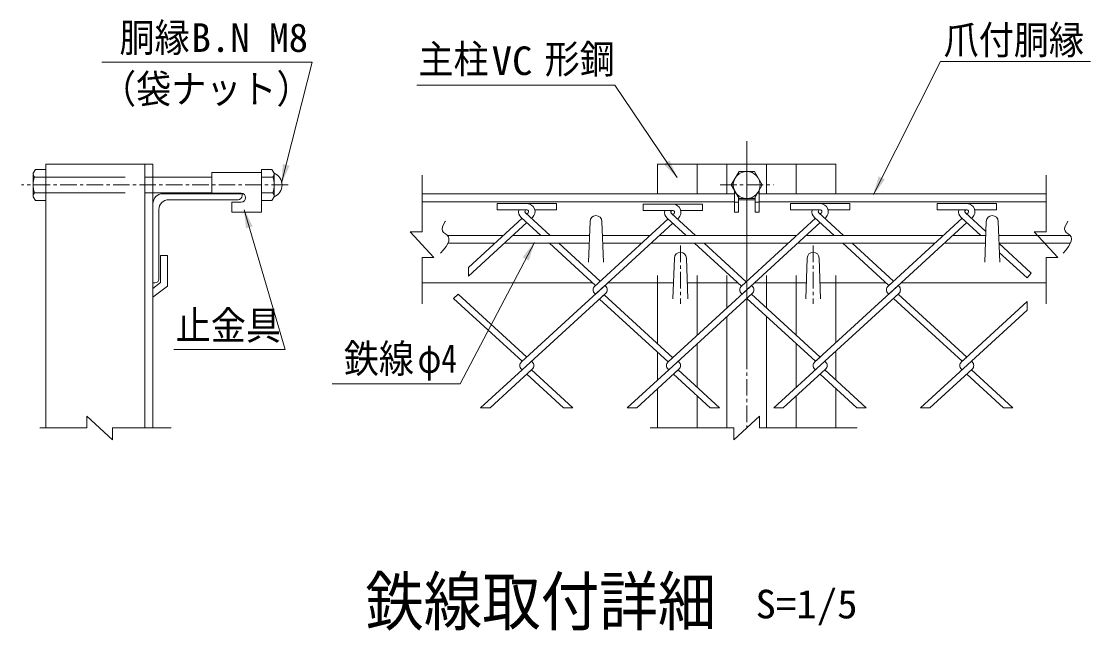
# Model space of a CAD drawing. Units: millimetres, scale not verified, with parts at other scales. Extents: x -4455 to 4455, y -3150 to 3150.
# Drawn here: x 1152 to 2771, y 1198 to 2120 of the extents above; entities that cross this region are included whole.
import ezdxf
from ezdxf.enums import TextEntityAlignment as Align

# ---------------------------------------------------------------- set-up
doc = ezdxf.new("R2010")
doc.units = ezdxf.units.MM
doc.header["$LTSCALE"] = 20
doc.linetypes.add('DASHED', pattern=[7.5, 6, -1.5])
doc.linetypes.add('USER1', pattern=[2, 1.25, -0.25, 0.25, -0.25])
doc.layers.add('0-0_7詳細', color=7, linetype='Continuous', lineweight=18)
doc.styles.add('ＭＳ ゴシック', font='')
doc.styles.get('ＭＳ ゴシック').set_extended_font_data('MS Gothic')

msp = doc.modelspace()

# ---------------------------------------------------------------- linework, layer by layer
at = {"layer": '0-0_7詳細', "color": 1, "linetype": 'USER1'}
for p, q in [((2250.31, 1938.63), (2250.31, 1504.69)), ((2250.31, 1919.03), (2250.31, 1653.46)), ((1555.82, 1872.48), (1152.03, 1872.48)), ((2210.01, 1872.48), (2290.66, 1872.48)), ((2250.31, 1874.03), (2250.31, 1608.46)), ((2149.81, 1780.73), (2149.81, 1692.65)), ((2350.81, 1780.73), (2350.81, 1692.65))]:
    msp.add_line(p, q, dxfattribs=at)
at = {"layer": '0-0_7詳細'}
for p, q in [((1173.27, 1896), (1189.14, 1896)), ((1189.14, 1904.13), (1189.14, 1504.69)), ((1189.14, 1904.13), (1351.14, 1904.13)), ((1339.14, 1904.13), (1339.14, 1504.69)), ((1351.14, 1904.13), (1351.14, 1504.69)), ((1515.57, 1848.96), (1515.57, 1896)), ((2115.31, 1904.13), (2385.31, 1904.13)), ((2115.31, 1904.13), (2115.31, 1859.13)), ((2140.81, 1904.13), (2359.81, 1904.13)), ((2175.31, 1904.13), (2175.31, 1859.13)), ((2220.31, 1904.13), (2220.31, 1859.13)), ((2280.31, 1904.13), (2280.31, 1859.13)), ((2325.31, 1904.13), (2325.31, 1859.13)), ((2385.31, 1904.13), (2385.31, 1859.13)), ((1172, 1884.48), (1189.14, 1884.48)), ((1351.14, 1884.48), (1440.57, 1884.48)), ((1440.57, 1891.44), (1515.57, 1891.44)), ((1440.57, 1891.44), (1440.57, 1859.94)), ((1515.57, 1891.44), (1515.57, 1831.44)), ((1532.71, 1884.48), (1515.57, 1884.48)), ((1534.77, 1854.72), (1534.77, 1890.24)), ((2231.56, 1864.22), (2231.56, 1831.44)), ((2269.06, 1864.22), (2269.06, 1831.44)), ((1169.94, 1854.72), (1173.27, 1848.96)), ((1172, 1860.48), (1189.14, 1860.48)), ((1351.14, 1860.48), (1440.57, 1860.48)), ((1366.14, 1859.13), (1486.14, 1859.13)), ((1375.14, 1850.13), (1480.14, 1850.13)), ((1440.57, 1859.94), (1484.82, 1859.94)), ((1470.57, 1846.44), (1484.82, 1846.44)), ((1470.57, 1846.44), (1470.57, 1831.44)), ((1486.14, 1859.13), (1486.14, 1856.13)), ((1532.71, 1860.48), (1515.57, 1860.48)), ((1531.44, 1848.96), (1515.57, 1848.96)), ((1534.77, 1854.72), (1531.44, 1848.96)), ((2231.56, 1859.13), (1758.71, 1859.13)), ((2231.56, 1847.13), (1758.71, 1847.13)), ((2115.31, 1859.13), (2231.56, 1859.13)), ((2140.81, 1859.13), (2231.56, 1859.13)), ((2234.03, 1859.94), (2231.56, 1859.94)), ((2237.56, 1846.44), (2231.56, 1846.44)), ((2237.56, 1853.82), (2237.56, 1831.44)), ((2263.06, 1850.13), (2237.56, 1850.13)), ((2263.06, 1846.44), (2269.06, 1846.44)), ((2266.59, 1859.94), (2269.06, 1859.94)), ((2269.06, 1859.13), (2385.31, 1859.13)), ((2703.45, 1859.13), (2269.06, 1859.13)), ((2269.06, 1859.13), (2359.81, 1859.13)), ((2703.45, 1847.13), (2269.06, 1847.13)), ((1351.14, 1724.13), (1351.14, 1844.13)), ((1360.14, 1730.13), (1360.14, 1835.13)), ((1470.57, 1831.44), (1515.57, 1831.44)), ((2237.56, 1831.44), (2231.56, 1831.44)), ((2010.7, 1755.63), (2012.95, 1817.13)), ((2033.2, 1755.63), (2030.95, 1817.13)), ((2610.7, 1755.63), (2612.95, 1817.13)), ((2633.2, 1755.63), (2630.95, 1817.13)), ((1881.92, 1796.13), (1797.12, 1796.13)), ((1868.82, 1784.13), (1797.66, 1784.13)), ((2011.74, 1784.13), (1883.03, 1784.13)), ((2012.18, 1796.13), (1896.13, 1796.13)), ((2103.94, 1796.13), (2031.72, 1796.13)), ((2090.85, 1784.13), (2032.15, 1784.13)), ((2312.88, 1784.13), (2105.06, 1784.13)), ((2325.97, 1796.13), (2118.15, 1796.13)), ((2534.9, 1784.13), (2327.09, 1784.13)), ((2548, 1796.13), (2340.18, 1796.13)), ((2611.74, 1784.13), (2549.11, 1784.13)), ((2612.18, 1796.13), (2562.21, 1796.13)), ((2739.8, 1796.13), (2631.72, 1796.13)), ((2740.33, 1784.13), (2632.15, 1784.13)), ((1362.79, 1765.66), (1362.79, 1724.66)), ((1373.29, 1765.66), (1362.79, 1765.66)), ((1373.29, 1765.66), (1373.29, 1719.5)), ((2138.56, 1700.13), (2140.81, 1761.63)), ((2161.06, 1700.13), (2158.81, 1761.63)), ((2339.56, 1700.13), (2341.81, 1761.63)), ((2362.06, 1700.13), (2359.81, 1761.63)), ((2115.31, 1735.38), (2115.31, 1632.06)), ((2175.31, 1735.38), (2175.31, 1645.05)), ((2220.31, 1735.38), (2220.31, 1686.28)), ((2280.31, 1735.38), (2280.31, 1686.28)), ((2325.31, 1735.38), (2325.31, 1645.05)), ((2385.31, 1735.38), (2385.31, 1634.03)), ((1351.14, 1715.66), (1362.79, 1724.66)), ((1351.14, 1724.13), (1354.14, 1724.13)), ((1351.14, 1702.39), (1373.29, 1719.5)), ((2016.98, 1724.13), (1758.71, 1724.13)), ((2139.44, 1724.13), (2039.58, 1724.13)), ((2236.87, 1724.13), (2160.18, 1724.13)), ((2340.44, 1724.13), (2261.61, 1724.13)), ((2461.04, 1724.13), (2361.18, 1724.13)), ((2464.16, 1719.3), (2472.34, 1726.79)), ((2479.44, 1720.28), (2480.51, 1719.3)), ((2479.44, 1720.28), (2480.51, 1719.3)), ((2703.45, 1724.13), (2483.64, 1724.13)), ((2242.13, 1708.24), (2243.2, 1707.26)), ((2220.31, 1673.26), (2220.31, 1504.69)), ((2280.31, 1673.26), (2280.31, 1504.69)), ((2115.31, 1619.04), (2115.31, 1577.05)), ((2175.31, 1632.03), (2175.31, 1566.03)), ((2325.31, 1632.03), (2325.31, 1566.03)), ((2385.31, 1621.01), (2385.31, 1577.05)), ((2115.31, 1564.03), (2115.31, 1504.69)), ((2385.31, 1564.03), (2385.31, 1504.69)), ((2175.31, 1553), (2175.31, 1504.69)), ((2325.31, 1553), (2325.31, 1504.69)), ((2194.99, 1534.97), (2209.2, 1534.97))]:
    msp.add_line(p, q, dxfattribs=at)
at = {"layer": '0-0_7詳細', "color": 3, "linetype": 'DASHED'}
for p, q in [((1189.14, 1884.48), (1351.14, 1884.48)), ((1189.14, 1860.48), (1351.14, 1860.48))]:
    msp.add_line(p, q, dxfattribs=at)
at = {"layer": '0-0_7詳細', "color": 4}
for p, q in [((1758.71, 1801.56), (1758.71, 1887.15)), ((2703.45, 1801.56), (2703.45, 1887.15)), ((1740.71, 1801.56), (1776.71, 1762.79)), ((1758.71, 1801.56), (1740.71, 1801.56)), ((2703.45, 1801.56), (2685.45, 1801.56)), ((2685.45, 1801.56), (2721.45, 1762.79)), ((1758.71, 1762.79), (1758.71, 1692.6)), ((1758.71, 1762.79), (1776.71, 1762.79)), ((2703.45, 1762.79), (2703.45, 1692.6)), ((2703.45, 1762.79), (2721.45, 1762.79)), ((1290.11, 1486.69), (1251.34, 1522.69)), ((1251.34, 1504.69), (1251.34, 1522.69)), ((2230.92, 1486.69), (2269.69, 1522.69)), ((2269.69, 1504.69), (2269.69, 1522.69)), ((1251.34, 1504.69), (1179.78, 1504.69)), ((1290.11, 1504.69), (1378.99, 1504.69)), ((1290.11, 1504.69), (1290.11, 1486.69)), ((2230.92, 1504.69), (2103.8, 1504.69)), ((2230.92, 1504.69), (2230.92, 1486.69)), ((2269.69, 1504.69), (2417.4, 1504.69))]:
    msp.add_line(p, q, dxfattribs=at)
at = {"layer": '0-0_7詳細', "color": 3}
for p, q in [((1872.27, 1844.17), (1872.27, 1834.57)), ((1917.7, 1844.17), (1872.27, 1844.17)), ((1917.7, 1834.57), (1872.27, 1834.57)), ((1915.21, 1830.4), (1952.62, 1796.13)), ((1916.83, 1844.17), (1962.27, 1844.17)), ((1916.83, 1834.57), (1917.7, 1834.57)), ((1917.27, 1828.52), (1919.32, 1830.4)), ((1929.46, 1834.57), (1962.27, 1834.57)), ((1962.27, 1844.17), (1962.27, 1834.57)), ((2138.66, 1843.19), (2093.22, 1843.19)), ((2093.22, 1843.19), (2093.22, 1833.59)), ((2138.66, 1833.59), (2093.22, 1833.59)), ((2136.17, 1829.42), (2172.5, 1796.13)), ((2137.79, 1843.19), (2183.22, 1843.19)), ((2137.79, 1833.59), (2138.66, 1833.59)), ((2138.22, 1827.54), (2140.28, 1829.42)), ((2150.42, 1833.59), (2183.22, 1833.59)), ((2183.22, 1843.19), (2183.22, 1833.59)), ((2361.76, 1844.17), (2316.32, 1844.17)), ((2316.32, 1844.17), (2316.32, 1834.57)), ((2361.76, 1834.57), (2316.32, 1834.57)), ((2359.26, 1830.4), (2396.67, 1796.13)), ((2360.89, 1844.17), (2406.32, 1844.17)), ((2360.89, 1834.57), (2361.76, 1834.57)), ((2361.32, 1828.52), (2363.38, 1830.4)), ((2373.52, 1834.57), (2406.32, 1834.57)), ((2406.32, 1844.17), (2406.32, 1834.57)), ((2538.35, 1844.17), (2538.35, 1834.57)), ((2583.79, 1844.17), (2538.35, 1844.17)), ((2583.79, 1834.57), (2538.35, 1834.57)), ((2583.35, 1828.52), (2581.29, 1830.4)), ((2581.29, 1830.4), (2612.39, 1801.91)), ((2582.91, 1844.17), (2628.35, 1844.17)), ((2582.91, 1834.57), (2583.79, 1834.57)), ((2583.35, 1828.52), (2585.41, 1830.4)), ((2595.54, 1834.57), (2628.35, 1834.57)), ((2628.35, 1844.17), (2628.35, 1834.57)), ((1828.81, 1747.47), (1910.16, 1822.01)), ((1828.81, 1734.45), (1917.27, 1815.5)), ((1908.72, 1823.33), (1938.41, 1796.13)), ((1924.37, 1822.01), (1925.81, 1823.33)), ((2019.03, 1718.32), (2131.12, 1821.03)), ((2020.1, 1706.28), (2138.22, 1814.52)), ((2129.68, 1822.35), (2158.29, 1796.13)), ((2145.33, 1821.03), (2146.77, 1822.35)), ((2242.13, 1719.3), (2354.22, 1822.01)), ((2243.2, 1707.26), (2361.32, 1815.5)), ((2352.78, 1823.33), (2382.46, 1796.13)), ((2368.43, 1822.01), (2369.86, 1823.33)), ((2464.16, 1719.3), (2576.25, 1822.01)), ((2465.23, 1707.26), (2583.35, 1815.5)), ((2576.25, 1822.01), (2574.81, 1823.33)), ((2574.81, 1823.33), (2604.49, 1796.13)), ((2590.46, 1822.01), (2591.89, 1823.33)), ((1951.5, 1784.13), (2021.18, 1720.28)), ((1965.71, 1784.13), (2028.28, 1726.79)), ((2171.39, 1784.13), (2242.13, 1719.3)), ((2185.6, 1784.13), (2249.24, 1725.81)), ((2395.56, 1784.13), (2465.23, 1720.28)), ((2409.77, 1784.13), (2472.34, 1726.79)), ((2631.8, 1784.13), (2680.91, 1739.13)), ((2632.66, 1770.31), (2674.8, 1731.7)), ((1828.81, 1747.47), (1828.81, 1734.45)), ((2674.8, 1731.7), (2680.91, 1739.13)), ((1909.09, 1604.56), (2035.38, 1720.28)), ((2035.38, 1720.28), (2036.46, 1719.3)), ((2035.38, 1720.28), (2036.46, 1719.3)), ((2131.12, 1604.56), (2257.41, 1720.28)), ((2257.41, 1720.28), (2258.48, 1719.3)), ((2257.41, 1720.28), (2258.48, 1719.3)), ((2353.15, 1604.56), (2479.44, 1720.28)), ((1813.36, 1707.26), (1806.25, 1700.75)), ((1806.25, 1700.75), (1910.16, 1605.54)), ((1813.36, 1707.26), (1917.27, 1612.05)), ((1910.16, 1592.52), (2036.46, 1708.24)), ((2020.1, 1708.24), (2021.18, 1707.26)), ((2020.1, 1708.24), (2021.18, 1707.26)), ((2028.28, 1700.75), (2036.46, 1708.24)), ((2034.31, 1706.28), (2138.22, 1611.07)), ((2132.19, 1592.52), (2258.48, 1708.24)), ((2250.31, 1700.75), (2354.22, 1605.54)), ((2257.41, 1707.26), (2361.32, 1612.05)), ((2368.43, 1605.54), (2480.51, 1708.24)), ((2464.16, 1708.24), (2465.23, 1707.26)), ((2472.34, 1700.75), (2576.25, 1605.54)), ((2479.44, 1707.26), (2583.35, 1612.05)), ((2027.21, 1699.77), (2131.12, 1604.56)), ((2575.17, 1604.56), (2674.8, 1695.85)), ((2674.8, 1682.83), (2674.8, 1695.85)), ((2590.46, 1605.54), (2674.8, 1682.83)), ((1924.37, 1605.54), (1925.44, 1604.56)), ((1924.37, 1605.54), (1925.44, 1604.56)), ((2146.4, 1605.54), (2147.47, 1604.56)), ((2146.4, 1605.54), (2147.47, 1604.56)), ((2291.42, 1534.97), (2368.43, 1605.54)), ((2353.15, 1604.56), (2361.32, 1612.05)), ((2368.43, 1605.54), (2369.5, 1604.56)), ((2368.43, 1605.54), (2369.5, 1604.56)), ((2513.45, 1534.97), (2590.46, 1605.54)), ((2575.17, 1604.56), (2583.35, 1612.05)), ((2590.46, 1605.54), (2591.53, 1604.56)), ((2590.46, 1605.54), (2591.53, 1604.56)), ((1847.36, 1534.97), (1910.16, 1592.52)), ((1861.57, 1534.97), (1925.44, 1593.5)), ((1909.09, 1593.5), (1910.16, 1592.52)), ((1909.09, 1593.5), (1910.16, 1592.52)), ((1917.27, 1586.01), (1925.44, 1593.5)), ((1924.37, 1592.52), (1987.17, 1534.97)), ((2069.39, 1534.97), (2132.19, 1592.52)), ((2083.6, 1534.97), (2147.47, 1593.5)), ((2131.12, 1593.5), (2132.19, 1592.52)), ((2131.12, 1593.5), (2132.19, 1592.52)), ((2139.29, 1586.01), (2147.47, 1593.5)), ((2146.4, 1592.52), (2209.2, 1534.97)), ((2353.15, 1593.5), (2354.22, 1592.52)), ((2368.43, 1592.52), (2431.23, 1534.97)), ((2527.66, 1534.97), (2591.53, 1593.5)), ((2575.17, 1593.5), (2576.25, 1592.52)), ((2590.46, 1592.52), (2653.25, 1534.97)), ((1917.27, 1586.01), (1972.96, 1534.97)), ((2139.29, 1586.01), (2194.99, 1534.97)), ((2361.32, 1586.01), (2417.02, 1534.97)), ((2583.35, 1586.01), (2639.04, 1534.97)), ((1847.36, 1534.97), (1861.57, 1534.97)), ((1972.96, 1534.97), (1987.17, 1534.97)), ((2069.39, 1534.97), (2083.6, 1534.97)), ((2417.02, 1534.97), (2431.23, 1534.97)), ((2513.45, 1534.97), (2527.66, 1534.97)), ((2639.04, 1534.97), (2653.25, 1534.97))]:
    msp.add_line(p, q, dxfattribs=at)
at = {"layer": '0-0_7詳細'}
for points in [[(1273.68, 2058.04), (1592.37, 2058.04), (1546.1, 1875.64)], [(1750.7, 2023.49), (2050.3, 2023.49), (2144.7, 1883.58)], [(1169.94, 1854.72), (1169.94, 1890.24), (1173.27, 1896)], [(1173.27, 1848.96), (1189.14, 1848.96), (1189.14, 1896)], [(1534.77, 1890.24), (1531.44, 1896), (1515.57, 1896)], [(2263.06, 1853.82), (2263.06, 1831.44), (2269.06, 1831.44)]]:
    msp.add_lwpolyline(points, dxfattribs=at)
at = {"layer": '0-0_7詳細', "color": 1}
for points in [[(2770.88, 2059.35), (2543.63, 2059.35), (2442.1, 1858.2)], [(1382.79, 1623.39), (1551.3, 1623.39), (1489.31, 1835.02)], [(1622.54, 1571.56), (1816.44, 1571.56), (1928.66, 1785.33)]]:
    msp.add_lwpolyline(points, dxfattribs=at)
at = {"layer": '0-0_7詳細', "color": 3}
msp.add_lwpolyline([(2273.83, 1872.48), (2262.07, 1892.85), (2238.55, 1892.85), (2226.79, 1872.48), (2238.55, 1852.11), (2262.07, 1852.11)], close=True, dxfattribs=at)
at = {"layer": '0-0_7詳細', "color": 4}
for points in [[(1793.93, 1817.4), (1793.61, 1817.01), (1790.95, 1812.81), (1789.39, 1809.05), (1788.92, 1805.74), (1789.54, 1802.86), (1791.26, 1800.43), (1794.08, 1798.44), (1796.91, 1796.43), (1798.66, 1793.95), (1799.34, 1791), (1798.95, 1787.56), (1797.48, 1783.66), (1794.94, 1779.27), (1791.33, 1774.42), (1786.64, 1769.08)], [(2736.6, 1817.4), (2736.29, 1817.01), (2733.63, 1812.81), (2732.06, 1809.05), (2731.59, 1805.74), (2732.22, 1802.86), (2733.94, 1800.43), (2736.75, 1798.44), (2739.58, 1796.43), (2741.34, 1793.95), (2742.02, 1791), (2741.62, 1787.56), (2740.16, 1783.66), (2737.62, 1779.27), (2734, 1774.42), (2729.32, 1769.08)]]:
    msp.add_lwpolyline(points, dxfattribs=at)
at = {"layer": '0-0_7詳細', "color": 3}
msp.add_lwpolyline([(2291.42, 1534.97), (2305.63, 1534.97), (2369.5, 1593.5)], dxfattribs=at)
msp.add_circle((2250.31, 1872.48), 20.4, dxfattribs=at)
at = {"layer": '0-0_7詳細'}
for centre, radius, start, end in [((1179.03, 1890.24), 9.09, 180, 219.3382), ((1205.94, 1872.48), 36, 160.52878, 199.47122), ((1525.68, 1890.24), 9.09, 320.6618, 0), ((1498.77, 1872.48), 36, 340.52878, 19.47122), ((1527.63, 1872.48), 19.14, 291.90813, 68.09187), ((1179.03, 1854.72), 9.09, 140.6618, 180), ((1366.14, 1844.13), 15, 90, 180), ((1375.14, 1835.13), 15, 90, 180), ((1480.14, 1856.13), 6, 270, 0), ((1484.82, 1853.19), 6.75, 270, 90), ((1525.68, 1854.72), 9.09, 0, 39.3382), ((2021.95, 1817.13), 9, 0, 180), ((2621.95, 1817.13), 9, 0, 180), ((2149.81, 1761.63), 9, 0, 180), ((2350.81, 1761.63), 9, 0, 180), ((1354.14, 1730.13), 6, 270, 0)]:
    msp.add_arc(centre, radius, start, end, dxfattribs=at)
at = {"layer": '0-0_7詳細', "color": 3}
for centre, radius, start, end in [((1916.83, 1832.17), 12, 168.46304, 227.5), ((1916.83, 1832.17), 2.4, 90, 227.5), ((1917.7, 1832.17), 12, 312.5, 90), ((1917.7, 1832.17), 2.4, 312.5, 90), ((2137.79, 1831.19), 12, 168.46304, 227.5), ((2137.79, 1831.19), 2.4, 90, 227.5), ((2138.66, 1831.19), 12, 312.5, 90), ((2138.66, 1831.19), 2.4, 312.5, 90), ((2360.89, 1832.17), 12, 168.46304, 227.5), ((2360.89, 1832.17), 2.4, 90, 227.5), ((2361.76, 1832.17), 12, 312.5, 90), ((2361.76, 1832.17), 2.4, 312.5, 90), ((2582.91, 1832.17), 12, 168.46304, 227.5), ((2582.91, 1832.17), 2.4, 90, 227.5), ((2583.79, 1832.17), 12, 312.5, 90), ((2583.79, 1832.17), 2.4, 312.5, 90), ((2025.17, 1713.77), 7.5, 132.5, 227.5), ((2031.39, 1713.77), 7.5, 312.5, 47.5), ((2247.2, 1713.77), 7.5, 132.5, 227.5), ((2253.42, 1713.77), 7.5, 312.5, 47.5), ((2469.23, 1713.77), 7.5, 132.5, 227.5), ((2475.44, 1713.77), 7.5, 312.5, 47.5), ((1914.16, 1599.03), 7.5, 132.5, 227.5), ((1920.37, 1599.03), 7.5, 312.5, 47.5), ((2136.19, 1599.03), 7.5, 132.5, 227.5), ((2142.4, 1599.03), 7.5, 312.5, 47.5), ((2358.21, 1599.03), 7.5, 132.5, 227.5), ((2364.43, 1599.03), 7.5, 312.5, 47.5), ((2580.24, 1599.03), 7.5, 132.5, 227.5), ((2586.46, 1599.03), 7.5, 312.5, 47.5)]:
    msp.add_arc(centre, radius, start, end, dxfattribs=at)
at = {"layer": '0-0_7詳細'}
for points in [[(1545.61, 1873.7), (1547.93, 1904.06), (1558.03, 1901.5)], [(2145.82, 1881.92), (2124.72, 1903.87), (2133.36, 1909.7)]]:
    msp.add_solid(points, dxfattribs=at)
at = {"layer": '0-0_7詳細', "color": 1}
for points in [[(2441.2, 1856.42), (2450.07, 1885.54), (2459.37, 1880.85)], [(1488.75, 1836.94), (1502.18, 1809.61), (1492.19, 1806.68)], [(1929.59, 1787.1), (1920.26, 1758.11), (1911.03, 1762.96)]]:
    msp.add_solid(points, dxfattribs=at)

# ---------------------------------------------------------------- texts
at = {"layer": '0-0_7詳細', "color": 3, "style": 'ＭＳ ゴシック'}
for s, width, p in [('胴縁', 0.9, (1300.63, 2060.84)), ('爪付胴縁', 0.9, (2548.36, 2057.36)), ('主柱', 0.9, (1753.26, 2028.28)), ('形鋼', 0.9, (1944.3, 2028.28)), ('VC', 1.05, (1863.99, 2025.82)), ('（袋ナット）', 0.9, (1272.7, 1983.3)), ('止金具', 0.9, (1385.76, 1625.33)), ('鉄線', 0.9, (1640.22, 1575.15)), ('φ4', 0.8, (1752, 1575.15)), ('S=1/5', 1.05, (2263.53, 1203.52))]:
    msp.add_text(s, height=43.26, dxfattribs=dict(at, width=width)).set_placement(p, align=Align.BOTTOM_LEFT)
msp.add_text('B.N M8', height=43.26, dxfattribs=at).set_placement((1409.52, 2060.84), align=Align.BOTTOM_LEFT)
at = {"layer": '0-0_7詳細', "style": 'ＭＳ ゴシック', "width": 0.9}
msp.add_text('鉄線取付詳細', height=72.14, dxfattribs=at).set_placement((1672.66, 1184.54), align=Align.BOTTOM_LEFT)

doc.saveas('drawing.dxf')
